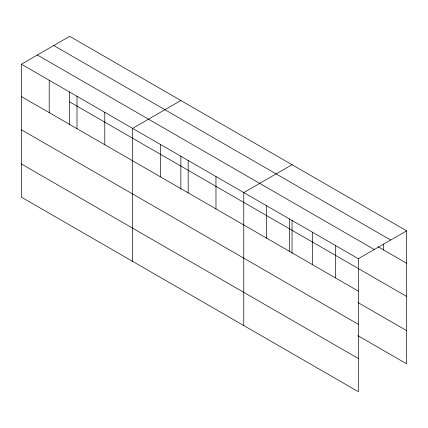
<?xml version="1.0" encoding="UTF-8"?>
<svg xmlns="http://www.w3.org/2000/svg" width="428" height="428" viewBox="0 0 428 428"><rect width="100%" height="100%" fill="white"/><g stroke="black" fill="none" stroke-linecap="round" stroke-linejoin="round"><path stroke-width="0.64" d="M21.4 64.195L358.322 258.715L358.322 391.679L21.4 197.158L21.4 64.195L69.678 36.321L406.6 230.842L406.6 363.805L357.915 335.696M180.862 100.51L132.584 128.384L132.584 261.353M292.046 164.705L243.767 192.579L243.767 325.542M358.322 258.715L406.6 230.842M53.746 45.518L390.668 240.038M377.961 246.694L406.6 263.225M37.332 54.993L374.254 249.513M69.678 101.896L406.6 296.417M21.4 96.578L358.322 291.099M357.915 302.505L406.6 330.614M21.4 129.77L358.322 324.29M21.4 163.967L358.322 358.487M383.691 244.051L383.691 250M335.413 245.485L335.413 277.874M312.499 232.26L312.499 264.648M292.046 220.324L292.046 253.301M289.59 219.029L289.59 251.418M266.681 205.804L266.681 238.193M215.974 176.529L215.974 208.918M188.176 160.479L188.176 192.868M180.862 156.134L180.862 189.106M160.382 144.434L160.382 176.818M104.79 112.339L104.79 144.723M76.992 96.289L76.992 128.678M69.678 91.94L69.678 124.917M49.199 80.239L49.199 112.628"/></g></svg>
